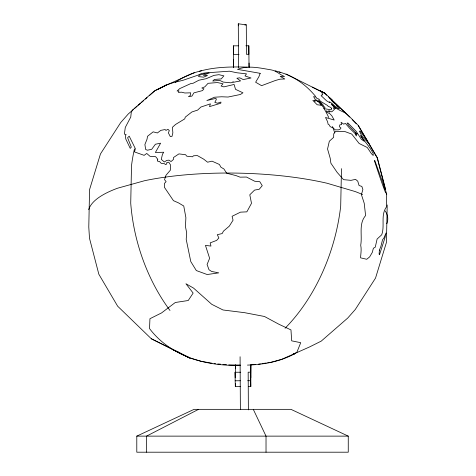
<?xml version="1.0" encoding="UTF-8"?>
<svg xmlns="http://www.w3.org/2000/svg" width="476" height="476" viewBox="0 0 476 476"><rect width="100%" height="100%" fill="white"/><g stroke="black" fill="none" stroke-linecap="round" stroke-linejoin="round"><path stroke-width="0.71" d="M235.388 365.038L235.281 377.837L235.114 372.256L240.737 372.232M235.453 368.43L235.459 364.818M250.852 364.967L250.745 377.765L250.578 372.184L248.169 372.196L248.371 409.89M250.917 364.747L250.798 386.583L248.591 386.595M240.493 386.631L235.334 386.655L235.388 383.686M341.476 168.653L340.697 206.12A149.803 99.026 -73.5 0 1 285.07 328.262M387.214 204.96L386.429 242.427L375.534 278.085L355.263 309.519L347.712 318.069L321.211 341.137L309.584 346.933L281.727 359.326L271.249 362.236L267.655 362.783M386.328 194.345L386.696 193.726L385.495 192.506C381.359 182.094 377.974 171.443 374.428 160.817L374.743 160.382L383.251 183.885L384.733 189.21L385.649 189.704L377.349 157.734L358.499 125.712L349.848 116.929L329.82 97.973L332.099 100.049L331.284 100.091L333.325 102.423L337.662 105.874L336.419 105.547L339.543 108.837L337.425 108.153L330.594 102.388L329.428 101.828L329.624 102.62L326.595 100.817L321.133 95.694L321.913 94.772L322.734 94.932L321.544 91.493L319.432 90.434L324.799 93.106L332.099 100.049M133.256 109.635L128.288 113.96L120.737 122.51L100.466 153.938L89.571 189.603L88.786 227.064L89.494 238.274L98.835 274.218L117.655 306.199L151.309 338.763L182.231 354.192M134.363 108.671L137.124 106.267M138.224 105.309L140.432 103.387M141.539 102.423L143.746 100.501M145.406 99.062L147.06 97.616M149.268 95.694L154.789 90.886M162.976 86.805L166.166 85.103L165.047 85.567M198.557 409.342L146.525 436.129L146.525 452.2M155.438 90.565L166.416 85.097L194.273 72.703M158.222 89.125L162.34 87.144M136.791 436.129L194.101 409.342L290.949 409.342L348.259 436.129L348.259 452.2L136.791 452.2L136.791 436.129L348.259 436.129M293.299 353.971L294.692 353.763C280.197 361.587 263.781 364.622 247.449 365.092M294.692 353.763L292.68 354.436L296.863 352.353L300.719 342.69L291.657 340.834L290.973 329.922L278.96 324.281L264.477 316.48L244.694 312.696L222.988 309.977L211.76 304.319L193.553 288.099L185.938 283.744L193.143 293.091L188.234 300.511L175.305 302.492L161.566 312.922L149.928 318.724L149.541 328.595C170.723 356.554 206.507 366.472 240.225 365.27M199.515 71.251C214.991 66.866 231.306 66.688 247.276 67.11M258.319 364.211L260.473 363.884M261.907 363.664L266.221 363.004M244.848 25.032L246.294 24.853L246.455 54.306L248.865 54.294L248.817 45.773L245.872 45.785M232.841 81.479L233.252 81.45M251.066 364.67L255.416 364.396M233.579 67.205L233.353 45.845L238.512 45.821M233.401 54.365L239.023 54.341M235.114 372.256L235.162 380.782L240.315 380.758M247.681 380.723L250.626 380.711L250.798 386.583M228.724 364.919L240.219 365.08M214.081 363.593L215.545 363.729M217.74 363.926L220.668 364.194M222.863 364.39L226.528 364.717M238.53 67.646L238.297 23.8L246.294 24.853M211.993 363.224L200.872 361.248L195.446 359.648M275.128 70.775L280.554 72.382M172.925 349.759L179.827 352.746M190.692 358.244L194.767 359.445M321.544 91.493L324.799 93.106M312.31 87.138L324.037 92.939L285.987 73.988M151.309 338.763L190.013 358.041L182.879 354.513M177.75 352.127L189.948 358.226M324.692 93.266L326.816 95.289M328.416 96.806L349.705 117.054M352.246 119.637L356.31 123.766M369.049 143.639C365.544 139.7 361.064 136.398 359.57 131.073L360.219 131.245L367.311 140.688M358.345 125.831L377.165 157.812L386.506 193.756M253.286 409.342L266.024 436.129L266.024 452.2M344.618 111.955L345.052 112.883C340.322 110.42 335.104 108.766 331.992 104.024L331.231 104.244L335.729 108.623L333.135 107.725L334.497 109.331L331.736 111.884L328.684 110.628L329.791 112.157L326.31 110.884L327.083 112.39L329.672 113.609L331.79 115.739L334.182 120.035L325.513 117.471L327.542 121.6L328.142 124.26L329.202 124.873L330.16 126.634L332.98 127.889L335.253 129.847L338.281 129.871L339.935 129.401L340.965 128.056L339.442 126.765L339.781 124.867L341.607 124.611L341.072 122.255L343.684 124.147L345.445 123.415L349.551 128.199L355.042 133.494L356.274 135.969L356.56 134.958L355.203 132.816L357.143 134.107L348.962 125.807L347.058 123.111L347.95 123.016L356.113 131.263L361.391 139.331L364.229 141.277L360.635 135.636C364.664 141.622 369.935 146.935 373.166 153.492L373.208 155.503L371.453 153.718L367.27 147.5L359.136 143.478L351.752 134.077L345.159 131.65L335.58 131.382L333.724 133.839L333.658 137.32L329.332 141.241L327.553 148.994L330.213 158.294L330.885 163.197L337.115 172.348L343.571 179.66L350.985 180.35L355.56 179.351L357.756 181.177L359.071 185.539L361.831 186.39L362.879 189.406L361.433 194.678L364.217 203.27L365.598 215.551C358.44 223.821 362.462 235.394 360.713 245.229C361.653 249.519 360.778 253.607 360.57 257.831L366.74 259.271L369.668 256.867L372.303 252.387L373.392 248.222L375.255 247.199L377.105 239.053L381.716 234.781C385.042 225.731 380.425 215.259 386.423 206.983L386.696 193.726M235.162 380.782L235.334 386.655M238.297 23.8L238.333 25.835M248.817 45.773L249.043 67.134M233.353 45.845L233.472 54.49M233.543 59.53L233.639 67.479M249.055 63.058L249.097 67.408M250.578 372.184L250.626 380.711M240.088 356.744L240.374 409.509M279.186 71.989A149.803 99.026 -73.5 0 1 315.588 96.414M318.396 100.019A149.803 99.026 -73.5 0 1 328.779 117.584M332.522 126.503A149.803 99.026 -73.5 0 1 334.753 132.959M88.709 209.714A149.803 42.876 1.2 0 1 117.548 188.216L144.692 180.684A149.803 42.876 1.2 0 1 327.018 183.23L355.155 191.542A149.803 42.876 1.2 0 1 362.593 194.601M385.185 210.898A149.803 42.876 1.2 0 1 386.821 223.696M169.997 310.483A149.803 103.905 74.5 0 1 130.727 203.181L131.513 165.719A149.803 103.905 74.5 0 1 134.482 148.839M175.364 82.348A149.803 103.905 74.5 0 1 201.64 70.746M157.621 159.942L157.592 161.227L159.531 161.477L161.215 163.351L164.024 163.512L165.821 164.678L166.755 163.768L166.784 162.5L168.79 162.209L170.432 164.791L170.319 170.247L166.005 175.233L164.529 179.66L166.118 181.642L164.452 183.391L164.369 187.241L173.448 200.664L178.458 202.859L183.754 206.013L185.884 217.639L185.461 226.665L186.699 232.895L186.199 239.339L190.775 261.556L196.314 270.558L207.167 274.527L218.752 272.873L211.588 271.451L209 269.755L207.084 264.466L209.624 258.295L205.459 245.39L210.963 246.068L210.166 242.873L216.663 240.392L218.859 237.946L217.294 234.692L222.173 233.561L223.446 231.14L229.307 226.142L233.056 220.192L232.086 216.294L240.499 212.153L246.848 211.844L251.495 203.317L249.799 194.785L254.541 190.108L259.265 189.246L262.258 185.652L259.783 181.707L254.731 181.249L246.473 177.042L240.112 177.167L236.078 175.62L226.713 173.24L223.857 168.915L220.983 167.278L219.394 164.464L212.028 161.168L207.572 162.197L203.692 159.157L197.32 155.557L193.464 155.801L192.56 156.788L186.8 156.223L185.598 154.724L178.922 153.891L173.508 157.508L173.472 159.436L171.033 161.56L168.998 160.156L166.707 160.388L164.357 162.001L161.281 159.383L162.489 154.17L163.738 152.243L155.384 152.493L160.614 143.181L155.414 144.234L151.695 149.309L147.423 150.208L145.656 149.482L144.9 144.508L147.054 139.135L147.512 136.297L153.171 131.84L157.372 132.965L160.817 130.359L165.142 129.537L165.94 130.436L167.903 129.276L169.319 130.573L168.373 132.887L170.307 136.576L172.02 136.362L172.859 132.881L172.419 127.282L175.561 124.462L184.73 118.893L185.289 117.114L191.899 111.961L197.635 110.099L200.914 107.029L210.44 103.851L209.505 106.63L220.81 103.197L220.959 102.066L217.461 103.209L214.819 102.352L216.294 99.597L215.949 98.33L206.87 100.537L214.492 97.223L221.673 96.771L228.022 97.039L240.41 94.48L242.95 92.802L235.531 89.345L234.103 84.46L223.875 86.882L221.078 86.049L223.012 83.794L217.467 82.544L208.066 83.318L204.817 86.846L201.842 87.989L203.924 88.828L202.49 90.601L193.922 92.856L191.905 96.122L188.466 96.646L190.311 95.503L190.697 92.826L184.872 92.999L181.552 92.177L178.381 92.392L178.964 90.868L177.084 91.029L179.708 88.625L190.9 83.538L193.149 83.246L198.861 80.23L206.203 78.689L213.974 75.369L218.942 74.684L223.887 75.862L221.227 78.915L214.426 79.456L212.754 81.045L219.609 80.355L223.303 82.086L230.699 82.812L240.6 80.902L236.893 78.248L239.773 77.832L243.224 79.569L251.019 77.993L244.985 75.94L246.503 73.869L236.792 72.745L229.444 71.192L210.38 72.554L203.264 75.22L207.5 75.517L203.609 77.142L198.629 76.624L199.105 75.297L209.125 72.394L201.592 73.465L197.909 75.178L183.01 80.295L173.788 82.521L166.326 84.93L154.682 90.726L132.518 110.021L131.275 112.271L130.751 117.072L125.295 127.431L124.379 134.125L126.116 134.541L125.468 135.737L125.759 138.933L130.245 148.381L131.311 147.126L127.604 137.731L129.21 136.178L135.368 148.69L134.494 151.921L144.121 155.343L146.739 153.456L149.994 156.301L155.646 156.687L157.782 159.287L157.621 159.942M379.408 250.126L379.11 254.095L379.491 254.761L384.941 237.851L386.024 233.008L383.834 238.214L382.549 239.737L380.854 246.508L379.408 250.126M331.599 108.314L331.237 109.807L323.912 108.641L325.031 107.38L322.948 105.761L323.442 105.386L320.675 102.292L318.747 101.721L315.201 99.288L313.577 96.598L315.999 97.14L316.998 98.496L318.926 99.067L320.33 101.186L327.506 105.476L328.178 106.344L330.618 107.332L331.599 108.314M260.188 73.328L258.873 76.749L255.63 82.235L261.586 85.674L275.277 80.527L280.007 79.177L284.803 78.974L280.174 76.38L284.511 76.499C279.727 74.72 276.264 70.513 271.028 69.853C259.967 68.068 248.359 65.057 237.524 69.371L260.188 73.328M321.229 105.25L317.177 104.75L312.845 100.371L315.261 101.334L314.386 100.144L316.118 100.501L318.974 102.245L321.229 105.25"/></g></svg>
